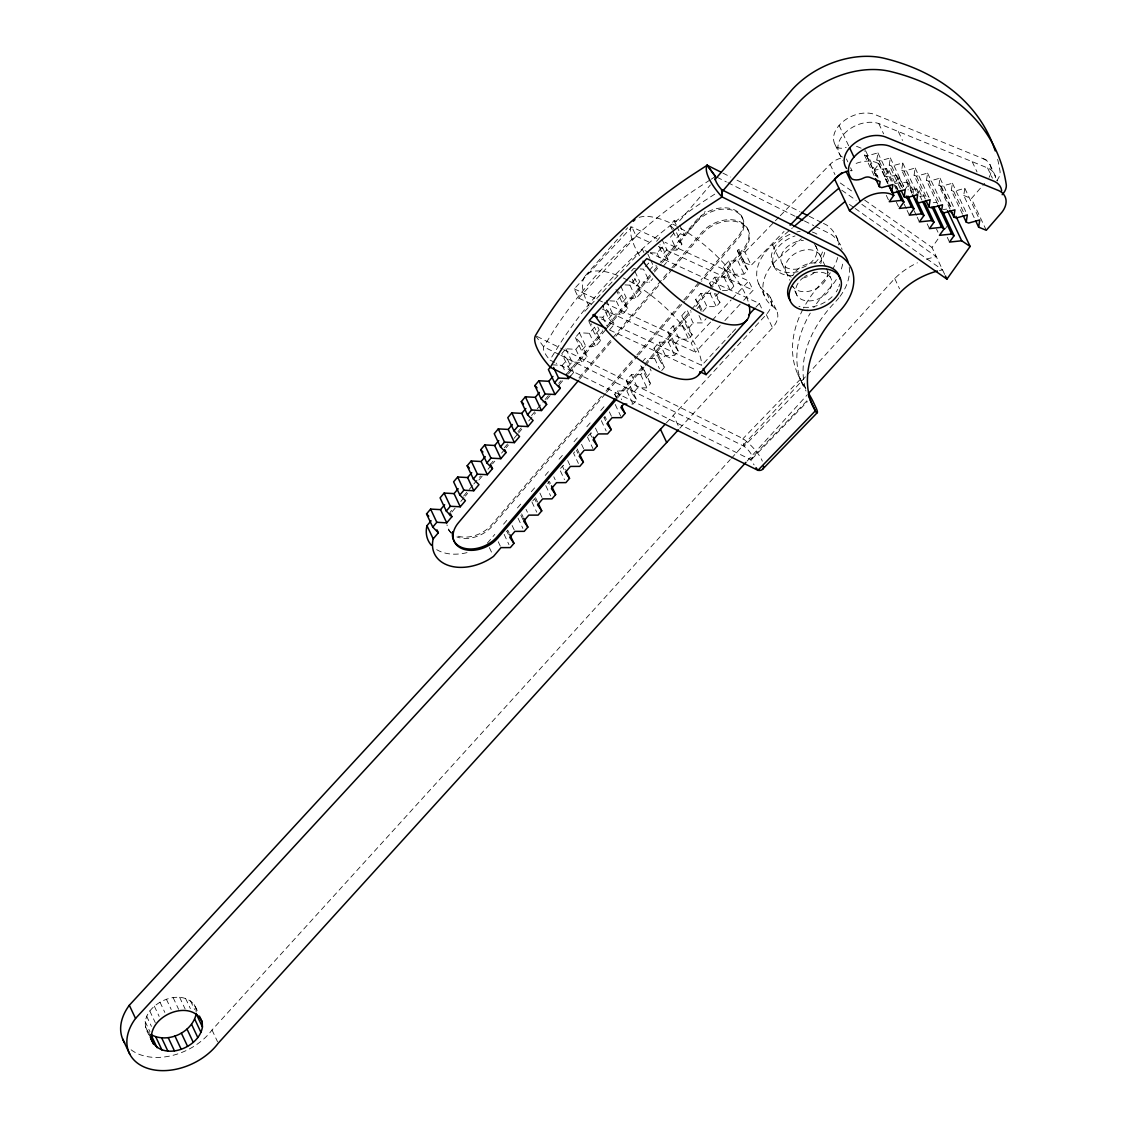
<?xml version="1.0" encoding="UTF-8"?>
<svg xmlns="http://www.w3.org/2000/svg" width="1127" height="1127" viewBox="0 0 1127 1127"><rect width="100%" height="100%" fill="white"/><g stroke="black" fill="none" stroke-linecap="round" stroke-linejoin="round"><path stroke-width="0.75" stroke-dasharray="5 3.75" d="M874.101 175.573L864.409 154.977L865.212 149.849M888.006 183.8L876.82 160.034L877.933 152.878L866.79 155.949L864.409 154.977M900.417 188.857L889.231 165.091L890.358 157.935L879.215 161.006L876.82 160.034M912.095 192.337L901.656 170.163L902.769 162.992L891.626 166.063L889.231 165.091M925.253 198.986L914.067 175.22L915.18 168.064L904.037 171.135L901.656 170.163M937.664 204.043L926.479 180.278L927.591 173.121L916.448 176.192L914.067 175.22M950.075 209.115L938.904 185.349L940.017 178.179L928.873 181.25L926.479 180.278M962.5 214.172L951.315 190.407L952.428 183.25L941.284 186.321L938.904 185.349M974.165 217.652L963.726 195.464L964.839 188.308L953.696 191.379L951.315 190.407M149.398 1035.361C129.52 1007.777 187.702 979.335 197.464 1011.623L194.013 1004.298M554.583 362.345L549.891 360.02L560.401 343.059A422.188 292.217 -25.2 0 1 702.36 202.198L716.152 193.238M944.68 274.382L932.001 247.447L940.087 236.078M945.13 228.978L947.145 226.133M878.102 177.939L874.369 170.022L878.891 163.711L875.242 162.119A26.02 18.018 -25.2 0 0 866.48 161.161L863.31 161.499A26.104 18.074 -25.2 0 0 853.773 164.401M887.4 183.081L884.413 176.742L888.992 170.346L886.555 168.712L874.369 170.022M897.43 189.815L894.444 183.476L899.022 177.08L896.585 175.446L884.413 176.742M904.488 190.209L909.066 183.814L906.629 182.18L894.444 183.476M915.448 195.661L919.111 190.548L916.66 188.913L907.968 189.829M570.53 376.136L573.629 372.473L568.036 366.81L561.824 353.61L565.881 348.792L575.798 349.328L580.954 343.228L575.362 337.565L579.419 332.747L589.336 333.296L594.492 327.182L591.14 323.787M631.543 270.987L633.571 268.592L638.53 268.86M656.59 241.319L660.647 236.501M672.199 229.669L670.128 225.273L674.129 220.526L678.369 222.258L710.348 184.983M552.343 364.838L562.26 365.373L567.416 359.274L561.824 353.61M599.564 317.067L602.875 317.25L608.031 311.137L602.438 305.487L608.65 318.687L614.243 324.351L609.087 330.45M609.806 300.853L616.413 301.205L621.569 295.105L618.202 291.71M624.992 284.892L629.951 285.159L635.107 279.059L632.867 276.791M645.546 266.676L648.645 263.014L650.025 265.944M650.42 252.73L657.027 253.082L662.183 246.982L659.943 244.714M673.65 233.374L670.565 237.036L676.778 250.236L681.92 244.136L675.707 230.936L670.128 225.273M568.036 366.81L572.093 361.992L582.011 362.528L587.167 356.428L580.954 343.228M587.167 356.428L581.574 350.765L585.631 345.961L595.549 346.496L600.705 340.382L594.492 327.182M600.705 340.382L595.112 334.719L599.17 329.915L602.48 330.098M608.65 318.687L612.708 313.87L622.625 314.405L627.781 308.305L621.569 295.105M627.781 308.305L622.189 302.642L626.246 297.824L636.163 298.373L641.319 292.259L635.107 279.059M641.319 292.259L635.727 286.596L639.784 281.792L649.701 282.328L652.787 278.665M649.265 270.565L653.322 265.747L656.618 265.93M663.24 266.282L668.381 260.182L662.803 254.519L666.86 249.701L676.778 250.236M681.92 244.136L676.341 238.473L680.342 233.74L676.89 226.4M463.591 496.091L468.128 490.724M469.255 489.386L472.65 485.357M473.791 484.018L480.581 475.96M490.766 463.887L493.034 461.197M504.361 447.785L507.756 443.756M517.955 431.683L521.35 427.654M531.535 415.581L536.072 410.214M537.199 408.876L543.989 400.818M545.13 399.479L548.525 395.45M558.71 383.377L560.978 380.687M566.642 373.981L602.875 331.042M607.411 325.675L652.702 272.001M653.843 270.649L659.506 263.943M660.633 262.605L695.739 221.005A28.076 19.441 -25.2 0 1 733.283 209.383A28.076 19.441 -25.2 0 1 737.607 237.107L700.994 279.933M455.153 508.15L452.885 510.827A26.47 18.314 -25.2 0 0 449.518 515.884M460.816 501.445L464.211 497.416M465.352 496.077L467.606 493.387M478.933 479.975L482.328 475.946M487.991 469.226L491.386 465.212M492.527 463.859L494.795 461.182M501.585 453.124L504.981 449.11M506.108 447.757L508.376 445.08M514.039 438.375L517.434 434.346M518.575 433.007L523.097 427.64M528.76 420.92L535.55 412.876M546.877 399.451L550.272 395.422M559.344 384.687L562.739 380.672M568.402 373.953L653.322 273.312M654.463 271.973L661.253 263.929M662.394 262.577L696.359 222.329A28.076 19.441 -25.2 0 1 733.902 210.707A28.076 19.441 -25.2 0 1 738.227 238.431L701.614 281.257M579.024 377.813L670.748 269.114M671.889 267.775L701.332 232.88A28.076 19.441 -25.2 0 1 738.861 221.258A28.076 19.441 -25.2 0 1 743.186 248.997L708.869 289.146M579.644 379.137L611.355 341.551M615.891 336.184L658.915 285.201M663.451 279.834L672.509 269.099M673.636 267.747L701.952 234.205A28.076 19.441 -25.2 0 1 739.495 222.582A28.076 19.441 -25.2 0 1 743.82 250.321L710.63 289.118M601.438 396.366L491.597 524.844A26.47 18.314 -25.2 0 1 456.266 535.621M606.016 391.013L635.769 356.217M636.91 354.878L682.68 301.346M683.821 300.007L699.839 281.271M605.495 393.675L492.217 526.154A26.47 18.314 -25.2 0 1 456.886 536.945M606.636 392.337L637.53 356.202M638.685 354.864L684.441 301.332M685.596 299.993L700.459 282.595M487.301 543.2L494.795 534.423M503.558 524.168L508.686 518.181M517.448 507.925L522.576 501.938M531.338 491.696L536.452 485.695M545.214 475.453L550.342 469.452M559.105 459.21L564.233 453.223M574.009 441.77L578.109 436.98M586.871 426.724L591.999 420.737M600.761 410.482L605.889 404.494M616.032 397.183L614.652 394.239L617.483 390.928L626.823 390.9L630.444 386.66L626.246 380.672L631.359 374.685L640.699 374.657L644.32 370.417L640.136 364.444L646.349 377.644L650.533 383.617L646.912 387.857L637.572 387.885L632.458 393.887L636.656 399.86L633.022 404.1L628.359 404.114M642.179 362.035L645.25 358.442L654.59 358.414L658.21 354.174L654.012 348.201L659.14 342.214L668.466 342.171L672.101 337.931L667.902 331.958L673.016 325.971L682.356 325.928L685.977 321.688L681.793 315.715L686.907 309.728L693.119 322.928L702.459 322.9L706.08 318.659M701.191 311.207L695.669 299.472L700.797 293.485L710.123 293.457L711.94 291.329M710.94 286.173L709.559 283.229L714.673 277.242L724.013 277.214L727.633 272.973L723.449 266.986L728.563 260.999L737.903 260.971L741.524 256.731L737.326 250.757L738.41 249.49L744.961 252.124L751.174 265.324L784.026 231.458M616.187 397.535L643.644 365.43M644.799 364.091L690.555 310.559M691.71 309.221L707.728 290.484M617.948 397.521L644.264 366.74M645.419 365.402L691.175 311.869M695.753 306.516L709.489 290.456M532.817 500.853L534.621 498.726M547.595 483.553L549.413 481.426L550.793 484.356M560.584 468.367L563.303 465.183L565.374 469.593M588.35 435.881L591.069 432.712L592.45 435.642M697.148 308.629L699.867 305.459L695.669 299.472M646.349 377.644L651.462 371.656L650.082 368.712M661.704 370.558L664.423 367.374L660.225 361.401L665.353 355.414L674.679 355.371L678.313 351.131L672.101 337.931M678.313 351.131L674.115 345.158L679.229 339.171L688.569 339.128L692.189 334.902L685.977 321.688M692.189 334.902L688.005 328.915L693.119 322.928M702.91 311.475L707.009 306.685L716.335 306.657L719.97 302.416L714.448 290.681M719.97 302.416L715.772 296.429L719.871 291.639M722.449 290.442L730.226 290.414L733.846 286.173L729.662 280.2L734.776 274.199L744.116 274.171L747.736 269.931L741.524 256.731M747.736 269.931L743.538 263.957L744.623 262.69L738.41 249.49M680.342 233.74L684.582 235.458L705.136 211.496M986.28 230.274L971.375 198.591L984.618 183.349M585.279 275.819L627.626 227.767M131.098 1049.801A52.575 36.388 -25.2 0 0 212.017 1029.993L730.268 459.562M731.451 458.266L805.988 376.221M807.171 374.911L894.725 278.538A57.731 39.952 -25.2 0 1 917.406 262.83M747.131 461.042L807.467 394.619M666.325 422.935L766.275 314.546A22.329 15.454 -25.2 0 0 766.74 293.316A46.094 31.908 -25.2 0 1 772.601 244.827L792.492 227.837M772.601 244.827L778.813 258.027A46.094 31.908 -25.2 0 0 772.953 306.516A22.329 15.454 -25.2 0 1 772.488 327.746L679.567 428.514L673.354 415.314M591.252 303.952L578.616 298.106L574.263 288.864L631.838 226.936L658.703 239.361M578.616 298.106L636.192 236.177L631.838 226.936M584.828 311.306L642.404 249.377L648.729 252.307M720.195 325.633L695.514 352.188L691.161 342.946L711.151 321.449M712.32 320.195L731.127 299.965M732.296 298.697L748.751 281.003L665.015 242.277M724.9 320.589L742.524 301.627M743.693 300.36L753.104 290.245L748.751 281.003M731.113 333.789L701.727 365.387L600.621 318.617M732.282 332.521L736.988 327.464M755.78 307.248L759.316 303.459L650.307 253.04M806.876 400.888L750.314 459.464L556.146 363.119M751.92 459.041L807.369 401.621M744.961 252.124L774.164 222.019M775.376 220.765L779.025 217.004M780.25 215.75L830.134 164.317A16.595 11.481 -25.2 0 1 842.968 157.738M778.813 258.027L801.353 238.783M709.94 180.038L696.148 188.998A422.188 292.217 -25.2 0 0 554.188 329.859L543.679 346.82A17.229 5.987 44 0 0 549.891 360.02M711.306 179.151L714.053 177.362M919.745 196.38L926.704 195.633L929.141 197.267M933.255 202.733L936.734 202.367M943.299 209.467L946.779 209.101M640.178 268.944L643.489 269.128L649.701 282.328M744.623 262.69L751.174 265.324M986.21 159.907L874.425 114.334A27.09 18.75 -25.2 0 0 839.08 125.421A25.512 17.652 -25.2 0 0 837.192 147.426A11.509 7.974 -25.2 0 0 846.222 147.412M842.503 157.019A11.509 7.974 -25.2 0 1 841.545 156.667A25.512 17.652 -25.2 0 1 843.419 134.662A27.09 18.75 -25.2 0 1 878.778 123.576L987.576 167.937A22.963 15.891 -25.2 0 1 995.465 177.756M856.492 146.285L863.747 149.243M963.726 195.464L971.375 198.591M636.192 236.177L651.998 243.488M658.309 246.404L753.104 290.245M574.263 288.864L596.38 299.092M597.958 299.824L602.706 302.022M604.283 302.754L691.161 342.946M602.311 309.066L695.514 352.188M609.707 330.056L696.599 370.234M537.001 336.424L562.162 348.905M563.739 349.694L743.017 438.642A26.104 9.058 44 0 1 762.331 461.154M559.33 354.582L543.679 346.82L535.438 335.635M560.894 355.357L744.102 446.264A11.129 3.86 44 0 1 751.695 455.097A11.129 3.86 44 0 1 750.314 459.464L754.118 464.902M722.872 173.093L730.733 177.024M737.016 180.165L799.874 211.608M809.299 216.328L821.865 222.611M823.443 223.4L826.584 224.963A56.885 39.375 -25.2 0 1 838.671 244.911M717.011 177.235L726.38 181.912M727.943 182.687L795.042 216.257M804.396 220.934L813.764 225.625M815.328 226.4L830.923 234.205A56.885 39.375 -25.2 0 1 842.066 249.461M840.291 182.997L851.758 191.055M864.648 200.113L932.001 247.447M841.77 190.224L856.097 200.296M861.831 204.325L936.354 256.688A57.731 39.952 -25.2 0 0 924.873 259.788M849.42 204.438L853.717 207.453M855.154 208.467L942.566 269.888A57.731 39.952 -25.2 0 0 938.721 270.719M147.327 1030.966L149.708 1033.332M709.559 283.229L711.236 285.624M614.652 394.239L617.159 397.831M802.833 309.46A124.181 85.948 -25.2 0 0 797.747 374.122L800.452 379.165A30.683 0.817 63.3 0 1 802.621 383.391L803.452 384.73A26.16 2.663 59.2 0 1 805.974 388.829M797.747 374.122L806.016 391.013M989.886 164.429L997.677 181.01M987.576 167.937L992.408 178.207M972.178 161.654L977.01 171.924M964.839 188.308L979.757 219.99M952.428 183.25L967.332 214.933M953.696 191.379L964.134 213.566M940.017 178.179L954.921 209.861M941.284 186.321L951.723 208.495M940.496 185.997L950.934 208.171M927.591 173.121L942.51 204.804M928.873 181.25L939.312 203.438M898.36 131.563L902.502 140.368M915.18 168.064L930.099 199.747M947.272 237.332L949.512 242.08M916.448 176.192L926.887 198.38M919.111 190.548L922.83 198.465M936.495 229.02L937.988 232.19M916.66 188.913L921.886 200M902.769 162.992L917.674 194.675M904.037 171.135L914.476 193.309M909.066 183.814L913.546 193.323M927.197 223.864L929.437 228.626M906.629 182.18L911.842 193.266M878.778 123.576L883.61 133.845M890.358 157.935L905.263 189.618M899.022 177.08L903.502 186.589M914.18 210.805L916.42 215.553M917.167 217.145L919.393 221.892M896.585 175.446L902.558 188.124M891.626 166.063L902.065 188.251M888.992 170.346L897.937 189.364M904.136 204.072L906.376 208.819M907.122 210.411L909.362 215.158M886.555 168.712L896.979 190.9M877.933 152.878L892.852 184.56M879.215 161.006L889.64 183.194M878.891 163.711L887.837 182.715M896.345 202.099L899.318 208.425M865.945 151.427L877.877 176.77M886.301 195.365L889.288 201.705M866.79 155.949L877.229 178.122M866.677 155.892L877.116 178.08M839.08 125.421L849.631 147.862M846.447 158.963L847.828 161.894M850.589 167.768L851.97 170.698A16.595 11.481 -25.2 0 0 850.589 170.769M834.994 144.453L842.461 160.288M894.725 278.538L899.557 288.808M830.134 164.317L834.966 174.586M835.995 235.811L840.348 245.052M815.737 246.024L825.612 267M826.302 268.465L830.655 277.707M782.053 263.676L789.858 280.257M796.958 295.373L792.619 286.131A19.032 13.172 -25.2 0 0 814.779 289.357A19.032 13.172 -25.2 0 0 827.133 270.367M772.77 263.873L774.207 266.93M741.524 216.046L742.144 217.37M747.102 227.922L747.736 229.246M770.431 297.486L776.644 310.686M766.74 293.316L772.953 306.516M758.626 283.61L764.839 296.81M737.326 250.757L743.538 263.957M766.275 314.546L772.488 327.746M759.316 303.459L761.486 308.08M737.903 260.971L744.116 274.171M728.563 260.999L734.776 274.199M727.633 272.973L733.846 286.173M723.449 266.986L729.662 280.2M724.013 277.214L730.226 290.414M714.673 277.242L720.886 290.442M714.391 293.499L715.772 296.429M679.75 225.189L684.582 235.458M710.123 293.457L716.335 306.657M674.129 220.526L676.2 224.935M672.889 231.134L676.341 238.473M700.797 293.485L707.009 306.685M699.867 305.459L703.318 312.785M699.008 315.56L702.459 322.9M662.028 239.431L666.86 249.701M662.183 246.982L668.381 260.182M659.351 247.179L662.803 254.519M657.027 253.082L661.169 261.887M681.793 315.715L688.005 328.915M682.356 325.928L688.569 339.128M647.8 254.012L649.87 258.407M650.561 259.872L653.322 265.747M642.404 249.377L643.855 252.462M673.016 325.971L679.229 339.171M667.902 331.958L674.115 345.158M668.466 342.171L674.679 355.371M634.952 271.522L639.784 281.792M632.275 279.271L635.727 286.596M659.14 342.214L665.353 355.414M629.951 285.159L636.163 298.373M658.21 354.174L664.423 367.374M654.012 348.201L660.225 361.401M620.723 286.089L626.246 297.824M654.59 358.414L659.422 368.684M615.976 289.442L622.189 302.642M616.413 301.205L622.625 314.405M644.32 370.417L650.533 383.617M606.495 300.67L612.708 313.87M640.699 374.657L646.912 387.857M608.031 311.137L614.243 324.351M631.359 374.685L637.572 387.885M602.875 317.25L607.707 327.52M630.444 386.66L636.656 399.86M626.246 380.672L632.458 393.887M597.789 326.985L599.17 329.915M626.823 390.9L633.022 404.1M588.9 321.519L595.112 334.719M617.483 390.928L621.625 399.733M589.336 333.296L595.549 346.496M615.215 404.466L620.738 416.201M579.419 332.747L585.631 345.961M575.362 337.565L581.574 350.765M609.341 411.834L611.412 416.229M575.798 349.328L582.011 362.528M606.34 419.399L604.96 416.469L601.339 420.695L606.171 430.965M604.213 417.821L605.593 420.751M565.881 348.792L572.093 361.992M567.416 359.274L573.629 372.473M595.45 428.077L597.521 432.472M562.26 365.373L564.331 369.769M590.323 434.064L591.703 436.994M587.449 436.938L592.971 448.673M581.56 444.306L583.631 448.715M579.25 453.35L577.179 448.94L573.558 453.181L578.39 463.451M576.446 450.307L577.827 453.237M567.684 460.549L569.755 464.958M562.556 466.536L563.937 469.48M560.373 470.889L564.514 479.693M553.794 476.791L555.174 479.722M547.976 481.314L549.356 484.244M545.792 485.667L550.624 495.936M539.903 493.034L541.974 497.43M535.522 497.669L537.593 502.064M534.79 499.022L536.17 501.952M531.902 501.909L536.734 512.179M526.027 509.277L527.408 512.207M521.646 513.912L523.027 516.842M520.899 515.264L522.97 519.66M518.026 518.152L522.858 528.408M512.137 525.52L514.208 529.915M509.136 533.085L507.756 530.155L504.135 534.381L508.967 544.651M507.009 531.507L508.39 534.437M498.247 541.763L500.318 546.158M489.372 547.595L492.133 553.47M448.56 529.324L449.18 530.648M212.017 1029.993L217.539 1041.728M190.449 1000.748L194.591 1009.538M185.546 998.339L190.378 1008.609M179.616 997.254L185.138 1008.989M173.093 997.564L178.615 1009.299M166.387 999.226L171.219 1009.496M159.992 1002.157L164.824 1012.426M154.314 1006.129L159.146 1016.399M149.75 1010.891L155.272 1022.626M146.609 1016.117L151.441 1026.387M145.115 1021.442L149.947 1031.712M145.355 1026.514L149.497 1035.304M195.985 1008.75L196.14 1012.131M983.223 158.696A22.963 15.891 -25.2 0 1 988.957 177.657M812.666 272.973A19.032 13.172 -25.2 0 1 831.346 286.103A19.032 13.172 -25.2 0 1 804.1 300.374A19.032 13.172 -25.2 0 1 802.269 278.425M804.593 276.664A19.032 13.172 -25.2 0 1 807.143 275.143M805.27 388.04A124.181 85.948 -25.2 0 1 834.868 302.416A56.885 39.375 -25.2 0 0 839.009 297.683M849.237 267.353A56.885 39.375 -25.2 0 1 839.953 296.471M792.83 275.481A19.032 13.172 -25.2 0 1 794.169 273.269M795.873 271.156A19.032 13.172 -25.2 0 1 819.16 263.464M837.685 257.463A56.885 39.375 -25.2 0 1 832.726 269.029M830.289 272.79A56.885 39.375 -25.2 0 1 824.316 279.975A124.181 85.948 -25.2 0 0 803.565 308.065M842.616 264.141A56.885 39.375 -25.2 0 1 840.291 271.875M836.304 279.538A56.885 39.375 -25.2 0 1 828.655 289.216A124.181 85.948 -25.2 0 0 813.736 307.643M802.086 383.363A124.181 85.948 -25.2 0 1 810.271 313.137M814.483 244.348A19.032 13.172 -25.2 0 1 803.762 267.113A19.032 13.172 -25.2 0 1 780.786 259.013A19.032 13.172 -25.2 0 1 803.41 240.445M791.267 277.129A19.032 13.172 -25.2 0 1 787.956 260.069A19.032 13.172 -25.2 0 1 810.44 249.8A19.032 13.172 -25.2 0 1 820.794 263.648M814.793 272.213A19.032 13.172 -25.2 0 1 801.536 278.256M839.601 284.131A27.485 19.032 -25.2 0 1 838.854 286.737M837.713 289.343A27.485 19.032 -25.2 0 1 836.206 291.907M832.135 296.739A27.485 19.032 -25.2 0 1 798.916 306.276M822.513 251.983A27.485 19.032 -25.2 0 1 813.3 264.183M798.043 271.649A27.485 19.032 -25.2 0 1 771.586 260.478A27.485 19.032 -25.2 0 1 790.379 234.106M796.874 231.937A27.485 19.032 -25.2 0 1 800.156 231.303M812.356 232.049A27.485 19.032 -25.2 0 1 819.216 235.881M824.696 252.434A27.485 19.032 -25.2 0 1 819.428 262.704M792.957 275.636A27.485 19.032 -25.2 0 1 772.756 259.844A27.485 19.032 -25.2 0 1 795.028 235.937M996.691 180.672A16.158 11.185 -25.2 0 0 1000.114 171.91A256.223 177.348 -25.2 0 0 997.085 157.216M851.97 170.698A11.509 7.974 -25.2 0 1 850.829 170.642M467.029 552.624A41.403 28.654 -25.2 0 1 434.726 548.328M451.73 533.015A26.47 18.314 -25.2 0 1 446.968 524.816M448.898 514.56A26.47 18.314 -25.2 0 1 452.265 509.517M451.124 533.212A26.47 18.314 -25.2 0 1 447.588 526.14M589.125 306.178A75.284 28.809 41.4 0 1 618.948 276.045M623.33 278.003A75.284 28.809 41.4 0 1 627.824 280.257M629.345 281.06A75.284 28.809 41.4 0 1 701.684 365.247M639.516 255.674A75.284 28.809 41.4 0 1 631.219 225.4M639.136 217.398A75.284 28.809 41.4 0 1 675.89 225.71M680.483 228.232A75.284 28.809 41.4 0 1 748.694 303.36M800.452 379.165L743.017 438.642L744.102 446.264L803.072 385.195L800.452 379.165"/><path stroke-width="1.5" d="M853.984 157.104A27.09 18.75 -25.2 0 1 889.33 146.017L998.142 190.378A22.963 15.891 -25.2 0 1 1000.635 213.764L986.28 230.274L978.645 227.161L979.757 219.99L968.614 223.061L966.219 222.089L967.332 214.933L956.189 218.004L953.808 217.032L954.921 209.861L943.778 212.947L941.397 211.975L942.51 204.804L931.367 207.875L928.972 206.903L930.099 199.747L918.942 202.818L916.561 201.846L917.674 194.675L906.531 197.76L904.15 196.788L905.263 189.618L894.12 192.689L891.739 191.717L892.852 184.56L881.708 187.631L879.314 186.659L880.117 181.532L869.945 177.376A6.79 4.705 -25.2 0 0 863.451 178.08A11.509 7.974 -25.2 0 1 852.111 179.108A25.512 17.652 -25.2 0 1 853.984 157.104L849.519 147.595M157.104 1047.716L150.891 1034.516C167.585 1043.982 192.252 1032.473 196.225 1013.821L202.437 1027.021C199.028 1048.983 160.034 1062.606 150.779 1038.305M841.756 172.84L834.558 178.968L849.462 210.664L946.919 279.13L970.136 246.447L955.964 216.342M889.33 185.885L893.796 195.394L889.288 201.705L901.459 200.395L903.896 202.043L899.318 208.425L911.504 207.129L913.941 208.763L909.362 215.158L921.534 213.862L923.971 215.496L919.393 221.892L931.578 220.596L934.015 222.23L929.437 228.626L941.608 227.316L944.046 228.964L939.467 235.346L951.653 234.05L954.09 235.684L949.512 242.08L961.683 240.784L970.136 246.447M509.827 534.55L513.968 543.355L510.348 547.595L501.008 547.623L493.513 556.4A41.403 28.654 -25.2 0 1 449.941 565.909A41.403 28.654 -25.2 0 1 433.191 538.875L438.347 532.775L432.754 527.112L426.541 513.912L430.599 509.094L440.516 509.629L444.644 504.755M458.182 488.709L454.054 493.598L444.137 493.062L440.079 497.866L446.292 511.066L451.885 516.73L446.729 522.843L436.811 522.294L432.754 527.112M471.72 472.664L467.592 477.552L457.675 477.017L453.618 481.821L459.83 495.035L465.423 500.684L460.267 506.798L450.349 506.262L446.292 511.066M459.83 495.035L463.887 490.217L473.805 490.752L478.961 484.652L473.368 478.989L467.156 465.789L471.213 460.971L481.13 461.507L485.258 456.632M473.368 478.989L477.425 474.171L487.343 474.706L492.499 468.607L486.906 462.943L480.694 449.743L484.751 444.926L494.668 445.475L498.796 440.587M512.334 424.541L508.207 429.429L498.289 428.894L494.232 433.698L500.444 446.898L506.037 452.561L500.881 458.675L490.963 458.14L486.906 462.943M525.872 408.495L521.745 413.384L511.827 412.848L507.77 417.666L513.982 430.866L519.575 436.529L514.419 442.629L504.502 442.094L500.444 446.898M513.982 430.866L518.04 426.048L527.957 426.584L533.113 420.484L527.521 414.821L521.308 401.621L525.365 396.803L535.283 397.338L539.41 392.464M527.521 414.821L531.578 410.003L541.495 410.552L546.651 404.438L541.059 398.775L534.846 385.575L538.903 380.757L548.821 381.306L552.934 376.418M550.356 367.191L548.384 369.529L554.597 382.743L560.189 388.392L555.033 394.506L545.116 393.971L541.059 398.775M431.317 545.186A41.403 28.654 -25.2 0 1 426.978 525.675L431.106 520.787M554.597 382.743L558.555 378.038L568.473 378.573L570.53 376.136M578.517 380.475L458.478 522.717A26.47 18.314 -25.2 0 0 462.479 548.821A26.47 18.314 -25.2 0 0 497.81 538.044L616.807 398.859M615.046 398.873L497.19 536.72A26.47 18.314 -25.2 0 1 467.466 548.849A26.47 18.314 -25.2 0 1 452.688 531.662M523.717 518.307L527.859 527.112L524.238 531.352L514.898 531.38L509.77 537.368L513.968 543.355M538.283 503.544L541.735 510.869L538.114 515.109L528.788 515.138L523.661 521.139L527.859 527.112M551.483 485.836L555.625 494.626L552.005 498.867L542.665 498.895L537.551 504.896L541.735 510.869M566.064 471.058L569.515 478.383L565.895 482.624L556.555 482.666L551.427 488.653L555.625 494.626M579.94 454.815L583.392 462.155L579.771 466.381L570.445 466.423L565.317 472.41L569.515 478.383M593.14 437.107L597.282 445.912L593.661 450.138L584.321 450.18L579.208 456.167L583.392 462.155M607.721 422.329L611.172 429.669L607.552 433.909L598.212 433.937L593.084 439.924L597.282 445.912M621.597 406.086L625.048 413.426L621.428 417.666L612.102 417.694L606.974 423.682L611.172 429.669M714.912 179.658L792.577 89.118A76.129 52.687 -25.2 0 1 884.272 58.308A256.223 177.348 -25.2 0 1 995.211 150.877M722.266 191.52L798.789 102.318A76.129 52.687 -25.2 0 1 890.485 71.508A256.223 177.348 -25.2 0 1 1006.326 185.11A16.158 11.185 -25.2 0 1 1002.171 194.689M698.881 374.615L746.947 320.068M745.947 462.352L218.229 1043.193A52.575 36.388 -25.2 0 1 148.708 1068.678A52.575 36.388 -25.2 0 1 135.536 1018.47L129.323 1005.256L665.155 424.203M808.651 393.323L900.938 291.738A57.731 39.952 -25.2 0 1 937.453 271.043M135.536 1018.47L678.398 429.781M748.737 314.827L754.611 308.502M699.754 371.699L706.08 374.629L763.655 312.7L646.757 258.618L589.167 320.547L606.551 328.591M762.711 469.128L817.329 412.581M790.112 225.189L836.347 177.517A16.595 11.481 -25.2 0 1 847.758 171.205M793.817 226.71L838.911 188.209M807.989 233.12L845.123 201.409M849.462 210.664L860.253 201.451A26.104 18.074 -25.2 0 1 878.215 193.182L881.384 192.844A26.02 18.018 -25.2 0 1 890.147 193.802L893.796 195.394M721.308 172.304L707.164 165.232L689.16 176.939A427.626 295.978 -25.2 0 0 535.438 335.635A40.572 14.087 44 0 0 550.342 367.332L757.922 470.325A26.104 9.058 44 0 0 763.585 466.296M816.554 412.552L816.244 412.327A30.683 0.817 63.3 0 1 815.356 410.848L812.652 405.819A124.181 85.948 -25.2 0 1 839.221 311.658A56.885 39.375 -25.2 0 0 841.489 256.646L722.083 196.915L704.065 208.622A427.626 295.978 -25.2 0 0 550.342 367.332M626.809 404.114L623.696 404.128L620.864 407.453L625.048 413.426M592.717 314.968L597.465 317.152M801.438 212.397L807.721 215.539M796.592 217.032L802.847 220.159M949.596 210.988L952.414 212.876M534.846 385.575L537.086 387.843M521.308 401.621L523.548 403.889M480.694 449.743L482.934 452.012M467.156 465.789L469.395 468.043M426.541 513.912L428.781 516.18M707.122 165.26L715.42 176.474A17.046 5.917 44 0 0 721.632 189.674L722.083 196.915M707.164 165.232L715.462 176.446M756.02 467.606L757.922 470.325L815.356 410.848L810.045 399.958M975.658 220.822L978.645 227.161M963.247 215.75L966.219 222.089M950.822 210.693L953.808 217.032M947.525 210.679L961.683 240.784M942.905 211.918L954.09 235.684M938.411 205.635L941.397 211.975M938.227 205.537L951.653 234.05M933.621 206.776L944.046 228.964M931.916 206.72L941.608 227.316M926 200.564L928.972 206.903M924.323 201.634L934.015 222.23M922.633 201.578L931.578 220.596M917.265 201.24L923.971 215.496M913.574 195.506L916.561 201.846M912.588 194.844L921.534 213.862M907.968 196.098L913.941 208.763M945.426 275.96L946.919 279.13M906.277 196.042L911.504 207.129M901.163 190.449L904.15 196.788M898.684 190.942L903.896 202.043M896.979 190.9L901.459 200.395M888.752 185.377L891.739 191.717M875.594 178.742L879.314 186.659M846.095 171.346L860.253 201.451M703.178 368.459L706.08 374.629M660.464 429.288L666.677 442.488M566.402 374.178L568.473 378.573M553.582 367.472L558.555 378.038M558.809 385.462L560.189 388.392M548.821 381.306L555.033 394.506M538.903 380.757L545.116 393.971M545.271 401.508L546.651 404.438M535.283 397.338L541.495 410.552M525.365 396.803L531.578 410.003M521.745 413.384L527.957 426.584M511.827 412.848L518.04 426.048M508.207 429.429L514.419 442.629M498.289 428.894L504.502 442.094M504.657 449.631L506.037 452.561M494.668 445.475L500.881 458.675M484.751 444.926L490.963 458.14M490.428 464.211L492.499 468.607M481.13 461.507L487.343 474.706M471.213 460.971L477.425 474.171M467.592 477.552L473.805 490.752M457.675 477.017L463.887 490.217M454.054 493.598L460.267 506.798M444.137 493.062L450.349 506.262M450.504 513.799L451.885 516.73M440.516 509.629L446.729 522.843M430.599 509.094L436.811 522.294M436.966 529.845L438.347 532.775M426.978 525.675L433.191 538.875M199.437 1016.089L202.198 1021.95L202.437 1027.021M194.732 1019.146L200.944 1032.346M191.59 1024.358L197.803 1037.558M187.026 1029.12L193.238 1042.32M181.348 1033.107L187.561 1046.307M174.953 1036.023L181.151 1049.223M168.247 1037.699L174.46 1050.899M161.71 1037.995L167.923 1051.209M155.794 1036.91L162.006 1050.125M150.187 1036.77L153.54 1044.166M122.604 1038.911L129.788 1054.182M808.552 396.211L809.524 398.366M202.198 1021.95C191.351 997.804 148.454 1015.441 151.567 1039.714M707.094 165.246A40.135 13.933 44 0 0 722.013 196.957L721.632 189.674L837.136 247.405A56.885 39.375 -25.2 0 1 848.279 262.661M816.511 412.496A26.16 2.663 59.2 0 0 816.54 408.862L812.708 400.761A26.16 2.663 59.2 0 0 808.411 392.957M790.393 300.641A27.485 19.032 -25.2 0 1 806.735 268.86A27.485 19.032 -25.2 0 1 839.869 279.059M1001.678 190.956A22.963 15.891 -25.2 0 0 993.789 181.137L884.991 136.776A27.09 18.75 -25.2 0 0 849.631 147.862A25.512 17.652 -25.2 0 0 846.546 168.444M700.121 372.699A75.284 28.809 41.4 0 1 654.054 368.952A75.284 28.809 41.4 0 1 594.056 314.363M748.962 304.487A75.284 28.809 41.4 0 1 713.997 320.124A75.284 28.809 41.4 0 1 643.08 261.21M633.346 221.272A75.284 28.809 41.4 0 1 634.952 219.666M124.731 1042.954A52.575 36.388 -25.2 0 1 129.323 1005.256M807.2 310.404A27.485 19.032 -25.2 0 0 840.827 279.75A27.485 19.032 -25.2 0 0 797.719 278.651A27.485 19.032 -25.2 0 0 807.2 310.404"/></g></svg>
